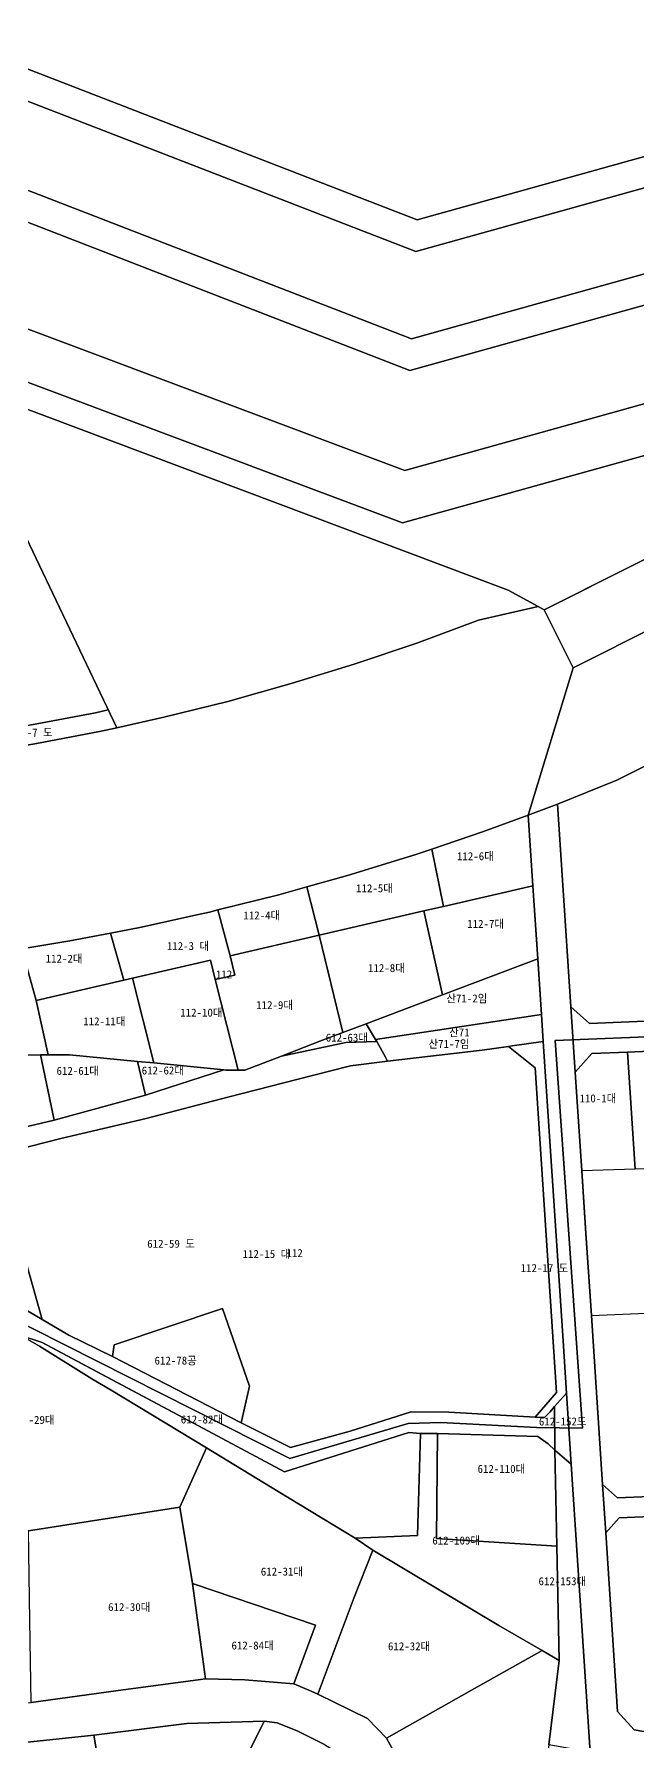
# Model space of a CAD drawing. Header units: metres. Extents: x 198218 to 208474, y 536547 to 547345.
# Drawn here: x 199394.1 to 199514.9, y 544128.4 to 544469.8 of the extents above; entities that cross this region are included whole.
import ezdxf
from ezdxf.enums import TextEntityAlignment as Align

# ---------------------------------------------------------------- set-up
doc = ezdxf.new("R2010")
doc.units = ezdxf.units.M
for name, color, linetype in [('CENTER_RADIUS', 1, 'Continuous'), ('PARCEL_BONBUN', 7, 'Continuous'), ('PARCEL_BUBUN', 8, 'Continuous'), ('PARCEL_LABEL', 3, 'Continuous'), ('ZONING', 5, 'Continuous')]:
    doc.layers.add(name, color=color, linetype=linetype)

msp = doc.modelspace()

# ---------------------------------------------------------------- linework, layer by layer
at = {"layer": 'CENTER_RADIUS'}
msp.add_circle((200224.7, 544673.01), 1000, dxfattribs=at)
at = {"layer": 'PARCEL_BONBUN'}
for points in [[(199052.48, 544327.49), (199159.21, 544324.76), (199253.78, 544321.93), (199302.36, 544320.47), (199315.55, 544320.45), (199317.36, 544320.5), (199328.74, 544320.78), (199341.91, 544321.48), (199355.05, 544322.54), (199368.17, 544323.96), (199381.24, 544325.74), (199394.26, 544327.88), (199407.22, 544330.36), (199410.68, 544331.13), (199420.09, 544333.21), (199432.89, 544336.4), (199445.6, 544339.94), (199458.21, 544343.83), (199470.7, 544348.06), (199483.07, 544352.63), (199494.99, 544355.34), (199496.17, 544354.7), (199502, 544343.08), (200291.34, 544739.08)], [(200291.34, 544739.08), (199502, 544343.08), (199496.17, 544354.7), (199494.99, 544355.34), (199488.99, 544358.61), (199363.05, 544405.92), (199283.03, 544435.86), (199269.69, 544438.56), (199256.15, 544439.98), (199242.55, 544440.08), (199228.99, 544438.88), (199215.61, 544436.39), (199102, 544388.62)], [(199259.08, 544508.2), (199470.51, 544426.35), (199564.63, 544452.55), (199706.19, 544522.92)], [(199363.05, 544405.92), (199488.99, 544358.61), (199494.99, 544355.34), (199483.07, 544352.63), (199470.7, 544348.06), (199458.21, 544343.83), (199445.6, 544339.94), (199432.89, 544336.4), (199420.09, 544333.21), (199410.69, 544331.13), (199407.22, 544330.36), (199394.26, 544327.88), (199381.24, 544325.74)], [(199530.38, 544330.46), (199510.71, 544320.62), (199498.88, 544315.87), (199493.03, 544313.67), (199484.05, 544310.35), (199473.74, 544306.86), (199470.53, 544305.77), (199456.87, 544301.56), (199448.7, 544299.28), (199443.1, 544297.72), (199430.9, 544294.68), (199429.25, 544294.27), (199427, 544293.78), (199415.3, 544291.19), (199409.42, 544290.06), (199401.27, 544288.49), (199391.71, 544286.93)], [(199391.71, 544286.93), (199401.27, 544288.49), (199409.42, 544290.06), (199415.3, 544291.19), (199427, 544293.78), (199429.25, 544294.27), (199430.9, 544294.68), (199443.1, 544297.72), (199448.7, 544299.28), (199456.87, 544301.56), (199470.53, 544305.77), (199473.74, 544306.86), (199484.05, 544310.35), (199493.03, 544313.67), (199493.96, 544299.5), (199494.92, 544284.89), (199475.84, 544277.69), (199460.58, 544271.95), (199455.91, 544270.18), (199451.33, 544268.46), (199443.61, 544265.48), (199436.28, 544262.64), (199434.98, 544262.65), (199432.5, 544262.68), (199432.11, 544262.72), (199418.07, 544264.09), (199414.8, 544264.41), (199401.24, 544265.73), (199396.98, 544265.71), (199395.41, 544265.71), (199395.41, 544265.71), (199379.15, 544265.62)], [(199515.39, 544124.6), (199505.42, 544126.32), (199501.61, 544183.88), (199500.67, 544198.05), (199499.98, 544208.53), (199499.05, 544222.52), (199498.32, 544233.53), (199497.27, 544249.47), (199496.01, 544268.41), (199495.66, 544273.76), (199494.93, 544284.88), (199493.96, 544299.5), (199493.03, 544313.67), (199498.88, 544315.87), (199501.56, 544275.32), (199505.28, 544271.97), (199521.13, 544272.64)], [(199379.15, 544265.62), (199395.41, 544265.71), (199396.98, 544265.71), (199401.24, 544265.73), (199414.8, 544264.41), (199418.07, 544264.09), (199432.11, 544262.72), (199432.5, 544262.68), (199436.28, 544262.64), (199443.61, 544265.48), (199451.33, 544268.46), (199455.9, 544270.18), (199460.58, 544271.95), (199462.47, 544268.77), (199462.69, 544268.4), (199464.42, 544265.28), (199464.87, 544264.48), (199457.44, 544263.52), (199449.86, 544261.62), (199432.92, 544257.28), (199416.56, 544253.01), (199399.5, 544248.99), (199390.38, 544246.63)], [(199390.38, 544246.63), (199399.5, 544248.99), (199416.56, 544253.01), (199432.92, 544257.28), (199449.86, 544261.62), (199457.44, 544263.52), (199464.87, 544264.48), (199483.81, 544266.63), (199489.08, 544267.4), (199489.79, 544267.5), (199496.01, 544268.41), (199497.27, 544249.48), (199498.32, 544233.53), (199499.05, 544222.52), (199499.98, 544208.53), (199500.67, 544198.05), (199498.26, 544195.43), (199497.41, 544194.35), (199496.29, 544193.2), (199494.37, 544193.3), (199477.13, 544194.24), (199469.61, 544194.32), (199457.39, 544190.48), (199445.45, 544187.2), (199435.57, 544192.16), (199437.23, 544199.44), (199431.84, 544215.02), (199410.15, 544207.74), (199409.83, 544205.43), (199409.83, 544205.43), (199401.12, 544209.65), (199395.73, 544212.82), (199392.01, 544215.01)], [(199392.01, 544215.01), (199395.73, 544212.82), (199401.12, 544209.65), (199409.83, 544205.43), (199410.15, 544207.74), (199431.84, 544215.02), (199437.23, 544199.44), (199435.57, 544192.16), (199445.45, 544187.2), (199457.39, 544190.48), (199469.61, 544194.32), (199477.13, 544194.24), (199494.37, 544193.3), (199496.29, 544193.2), (199497.41, 544194.35), (199498.26, 544195.43), (199500.67, 544198.05), (199501.61, 544183.88), (199505.42, 544126.32)]]:
    msp.add_lwpolyline(points, dxfattribs=at)
for points in [[(199270.57, 544540.43), (199269.7, 544562.79), (199268.99, 544573.43), (199274.09, 544583.06), (199284.56, 544593.13), (199291.39, 544599.7), (199294.48, 544611.67), (199519.2, 544671.52), (199517.45, 544676.63), (199530.32, 544681.16), (199625.75, 544714.74), (199630.3, 544712.67), (199634.64, 544701.81), (199703.96, 544528.49), (199706.19, 544522.92), (199564.63, 544452.55), (199470.51, 544426.35), (199259.08, 544508.2), (199263.72, 544512.83), (199263.96, 544513.07), (199270.57, 544540.43)], [(199505.28, 544271.97), (199501.56, 544275.32), (199498.88, 544315.87), (199510.71, 544320.62), (199530.38, 544330.46), (199544.69, 544337.63), (199558.98, 544344.8), (199574.61, 544352.65), (199583.86, 544336.76), (199584.54, 544332.82), (199586.76, 544319.9), (199588.17, 544311.73), (199590.01, 544301.05), (199590.63, 544297.43), (199593.72, 544279.46), (199590.57, 544275.57), (199581.88, 544275.2), (199575.18, 544274.92), (199565.29, 544274.5), (199551.1, 544273.91), (199534.93, 544273.22), (199521.13, 544272.64), (199505.28, 544271.97)], [(199489.79, 544267.5), (199489.09, 544267.4), (199483.81, 544266.63), (199464.87, 544264.48), (199464.42, 544265.28), (199462.69, 544268.4), (199462.47, 544268.77), (199460.58, 544271.95), (199475.84, 544277.69), (199494.92, 544284.89), (199495.66, 544273.76), (199496.01, 544268.41), (199489.79, 544267.5)], [(199507.89, 544179.79), (199505.65, 544213.57), (199504.56, 544230.02), (199503.73, 544242.5), (199502.43, 544262.27), (199505.77, 544265.99), (199512.85, 544266.28), (199523.34, 544266.72), (199546.25, 544267.69), (199549.2, 544264.98), (199549.63, 544254.77), (199550.18, 544241.82), (199550.61, 544231.6), (199550.72, 544228.89), (199551.29, 544215.51), (199552.71, 544181.72), (199550, 544178.77), (199530.44, 544177.94), (199510.87, 544177.12), (199507.89, 544179.79)], [(199514.23, 544130.74), (199510.89, 544134.45), (199508.53, 544170.15), (199511.2, 544173.13), (199531.68, 544173.99), (199548.42, 544174.7), (199564.6, 544175.38), (199604.25, 544177.06), (199607.99, 544173.74), (199609.4, 544155.53), (199606.46, 544151.49), (199578.29, 544144.77), (199566.15, 544131.48), (199558.51, 544123.12), (199551.19, 544124.38), (199534.26, 544127.29), (199514.23, 544130.74)]]:
    msp.add_lwpolyline(points, close=True, dxfattribs=at)
at = {"layer": 'PARCEL_BUBUN'}
for points in [[(200206.13, 544746.19), (200266.7, 544776.29), (200291.34, 544739.08), (199502, 544343.08), (199496.17, 544354.7), (199808.93, 544511.61), (199822.57, 544518.45), (200156.35, 544685.91), (200155, 544688.39), (200154.54, 544689.23), (200175.92, 544701.04), (200193.03, 544718.43), (200210.9, 544736.59), (200206.13, 544746.19)], [(199530.32, 544681.16), (199625.75, 544714.74), (199630.3, 544712.67), (199634.64, 544701.81), (199703.96, 544528.49), (199562.47, 544458.18), (199470.82, 544432.66), (199263.72, 544512.83), (199263.96, 544513.07), (199270.57, 544540.43), (199269.7, 544562.79), (199268.99, 544573.43), (199274.09, 544583.06), (199284.56, 544593.13), (199291.39, 544599.7), (199294.48, 544611.67), (199519.2, 544671.52), (199517.45, 544676.63), (199530.32, 544681.16)], [(199793.02, 544566.08), (199797.75, 544549.89), (199570.6, 544436.99), (199469.65, 544408.89), (199293.48, 544477.07), (199276.14, 544480.59), (199258.53, 544482.43), (199240.83, 544482.57), (199232.63, 544481.84), (199259.08, 544508.2), (199470.51, 544426.35), (199564.63, 544452.55), (199706.19, 544522.92), (199793.02, 544566.08)], [(199797.75, 544549.89), (199799.46, 544544.04), (199572.76, 544431.36), (199469.35, 544402.57), (199292.01, 544471.25), (199275.23, 544474.66), (199258.2, 544476.44), (199241.08, 544476.58), (199225.9, 544475.23), (199226.41, 544475.64), (199232.63, 544481.84), (199240.83, 544482.57), (199258.53, 544482.43), (199276.14, 544480.59), (199293.48, 544477.07), (199469.65, 544408.89), (199570.6, 544436.99), (199797.75, 544549.89)], [(199799.46, 544544.04), (199804.87, 544525.51), (199579.6, 544413.55), (199468.34, 544382.56), (199286.77, 544450.59), (199272, 544453.59), (199257.01, 544455.15), (199241.93, 544455.27), (199226.92, 544453.94), (199212.11, 544451.18), (199179.23, 544437.36), (199179.61, 544437.74), (199220.23, 544470.64), (199225.9, 544475.23), (199241.08, 544476.58), (199258.2, 544476.44), (199275.23, 544474.66), (199292.01, 544471.25), (199469.35, 544402.57), (199572.76, 544431.36), (199799.46, 544544.04)], [(199804.87, 544525.51), (199807.72, 544515.76), (199583.2, 544404.17), (199467.88, 544372.06), (199284.31, 544440.9), (199270.48, 544443.7), (199256.45, 544445.17), (199242.34, 544445.28), (199228.28, 544444.04), (199214.41, 544441.45), (199162.01, 544419.41), (199179.23, 544437.36), (199212.11, 544451.18), (199226.92, 544453.94), (199241.93, 544455.27), (199257.01, 544455.15), (199272, 544453.59), (199286.77, 544450.59), (199468.34, 544382.56), (199579.6, 544413.55), (199804.87, 544525.51)], [(199706.19, 544522.92), (199564.63, 544452.55), (199470.51, 544426.35), (199259.08, 544508.2), (199263.72, 544512.83), (199470.82, 544432.66), (199562.47, 544458.18), (199703.96, 544528.49), (199706.19, 544522.92)], [(199389.12, 544376.32), (199408.99, 544334.7), (199406.43, 544334.13), (199393.59, 544331.67), (199380.67, 544329.55), (199369.67, 544328.05), (199380.02, 544356.35), (199389.12, 544376.32)], [(199408.99, 544334.7), (199410.69, 544331.13), (199407.22, 544330.36), (199394.26, 544327.88), (199381.24, 544325.74), (199368.17, 544323.96), (199369.67, 544328.05), (199380.67, 544329.55), (199393.59, 544331.67), (199406.43, 544334.13), (199408.99, 544334.7)], [(199535.96, 544315.23), (199541.43, 544300.31), (199544.8, 544291.1), (199534.42, 544290.85), (199534.93, 544273.22), (199521.13, 544272.64), (199505.28, 544271.97), (199501.56, 544275.32), (199498.88, 544315.87), (199510.71, 544320.62), (199530.38, 544330.46), (199535.96, 544315.23)], [(199473.74, 544306.86), (199484.05, 544310.35), (199493.03, 544313.67), (199493.96, 544299.5), (199476.04, 544295.37), (199473.74, 544306.86)], [(199448.7, 544299.28), (199456.87, 544301.56), (199470.53, 544305.77), (199473.74, 544306.86), (199476.04, 544295.37), (199472.15, 544294.48), (199451.18, 544289.65), (199448.7, 544299.28)], [(199430.9, 544294.68), (199443.1, 544297.72), (199448.7, 544299.28), (199451.18, 544289.65), (199433.36, 544285.54), (199430.9, 544294.68)], [(199493.96, 544299.5), (199494.92, 544284.89), (199475.84, 544277.69), (199472.15, 544294.48), (199476.04, 544295.37), (199493.96, 544299.5)], [(199430.9, 544294.68), (199433.36, 544285.54), (199434.33, 544281.66), (199430.39, 544280.75), (199429.41, 544284.63), (199427.71, 544284.24), (199413.86, 544281.06), (199412.12, 544280.65), (199409.42, 544290.06), (199415.3, 544291.19), (199427, 544293.78), (199429.25, 544294.27), (199430.9, 544294.68)], [(199472.15, 544294.48), (199475.84, 544277.69), (199460.58, 544271.95), (199455.91, 544270.18), (199451.18, 544289.65), (199472.15, 544294.48)], [(199391.71, 544286.93), (199401.27, 544288.49), (199409.42, 544290.06), (199412.12, 544280.65), (199394.58, 544276.61), (199391.71, 544286.93)], [(199373.02, 544284.26), (199387.18, 544286.18), (199391.71, 544286.93), (199394.58, 544276.61), (199396.98, 544265.71), (199395.41, 544265.71), (199379.15, 544265.62), (199376.87, 544272.53), (199373.02, 544284.26)], [(199451.18, 544289.65), (199455.91, 544270.18), (199451.33, 544268.46), (199443.61, 544265.48), (199436.28, 544262.64), (199434.98, 544262.65), (199430.39, 544280.75), (199434.33, 544281.66), (199433.36, 544285.54), (199451.18, 544289.65)], [(199429.41, 544284.63), (199430.39, 544280.75), (199434.98, 544262.65), (199432.5, 544262.68), (199432.11, 544262.72), (199418.07, 544264.09), (199413.86, 544281.06), (199427.71, 544284.24), (199429.41, 544284.63)], [(199494.92, 544284.89), (199495.66, 544273.76), (199462.47, 544268.77), (199460.58, 544271.95), (199475.84, 544277.69), (199494.92, 544284.89)], [(199413.86, 544281.06), (199418.07, 544264.09), (199414.8, 544264.41), (199401.24, 544265.73), (199396.98, 544265.71), (199394.58, 544276.61), (199412.12, 544280.65), (199413.86, 544281.06)], [(199462.69, 544268.4), (199462.47, 544268.77), (199495.66, 544273.76), (199496.01, 544268.41), (199489.79, 544267.5), (199489.09, 544267.4), (199483.81, 544266.63), (199464.87, 544264.48), (199464.42, 544265.28), (199462.69, 544268.4)], [(199460.58, 544271.95), (199462.47, 544268.77), (199462.69, 544268.4), (199456.51, 544268.18), (199443.61, 544265.48), (199451.33, 544268.46), (199455.91, 544270.18), (199460.58, 544271.95)], [(199494.37, 544193.3), (199498.66, 544198.2), (199494.37, 544263.1), (199489.09, 544267.4), (199489.79, 544267.5), (199496.01, 544268.41), (199497.27, 544249.47), (199498.32, 544233.53), (199499.05, 544222.52), (199499.98, 544208.53), (199500.67, 544198.05), (199498.26, 544195.43), (199497.41, 544194.35), (199496.29, 544193.2), (199494.37, 544193.3)], [(199502.43, 544262.27), (199505.77, 544265.99), (199512.85, 544266.28), (199514.41, 544242.84), (199503.73, 544242.5), (199502.43, 544262.27)], [(199512.85, 544266.28), (199523.34, 544266.72), (199524.13, 544253.95), (199524.78, 544243.17), (199514.41, 544242.84), (199512.85, 544266.28)], [(199395.41, 544265.71), (199398.15, 544252.68), (199383.98, 544249.33), (199382.14, 544251.57), (199379.15, 544265.62), (199395.41, 544265.71)], [(199396.98, 544265.71), (199401.24, 544265.73), (199414.8, 544264.41), (199416.43, 544257.65), (199398.15, 544252.68), (199395.41, 544265.71), (199396.98, 544265.71)], [(199418.07, 544264.09), (199432.11, 544262.72), (199416.43, 544257.65), (199414.8, 544264.41), (199418.07, 544264.09)], [(199390.26, 544246.6), (199387.53, 544241.9), (199395.73, 544212.82), (199392.01, 544215.01), (199388.4, 544228.69), (199383.9, 544243.31), (199384.93, 544244.39), (199385.97, 544245.48), (199390.26, 544246.6)], [(199410.15, 544207.74), (199431.84, 544215.02), (199437.23, 544199.44), (199435.57, 544192.16), (199409.83, 544205.43), (199410.15, 544207.74)], [(199527.56, 544214.5), (199528.47, 544214.54), (199551.29, 544215.51), (199552.71, 544181.72), (199550, 544178.77), (199530.44, 544177.94), (199510.87, 544177.12), (199507.89, 544179.79), (199505.65, 544213.57), (199527.56, 544214.5)], [(199388.77, 544210.39), (199391.49, 544209.6), (199395.25, 544207.48), (199405.7, 544200.94), (199409.55, 544198.65), (199428.62, 544187.16), (199423.27, 544175.27), (199393.01, 544170.55), (199370.57, 544176.77), (199372.72, 544180.67), (199373.6, 544182.28), (199380.58, 544195.33), (199388.77, 544210.39)], [(199395.73, 544208.19), (199410.51, 544200.33), (199426, 544192.09), (199444.25, 544182.31), (199469.15, 544190.18), (199471.46, 544190.01), (199470.88, 544169.59), (199458.36, 544169.05), (199442.97, 544178.41), (199428.62, 544187.16), (199409.55, 544198.65), (199405.7, 544200.94), (199395.25, 544207.48), (199391.49, 544209.6), (199395.73, 544208.19)], [(199500.67, 544198.05), (199501.61, 544183.88), (199498.35, 544186.64), (199498.26, 544195.43), (199500.67, 544198.05)], [(199471.46, 544190.01), (199474.86, 544189.99), (199474.66, 544169.01), (199498.76, 544167.51), (199499.19, 544144.59), (199495.79, 544146.61), (199487.16, 544151.63), (199461.89, 544166.68), (199458.36, 544169.05), (199470.88, 544169.59), (199471.46, 544190.01)], [(199474.86, 544189.99), (199494.96, 544189.42), (199497.03, 544187.94), (199498.35, 544186.64), (199498.76, 544167.51), (199474.66, 544169.01), (199474.86, 544189.99)], [(199428.62, 544187.16), (199442.97, 544178.41), (199458.36, 544169.05), (199461.89, 544166.68), (199458.13, 544157.08), (199450.91, 544137.88), (199449.57, 544138.46), (199446.09, 544139.98), (199450.46, 544151.66), (199425.8, 544160.04), (199423.27, 544175.27), (199428.62, 544187.16)], [(199498.35, 544186.64), (199501.61, 544183.88), (199505.42, 544126.32), (199497.12, 544127.74), (199499.19, 544144.59), (199498.76, 544167.51), (199498.35, 544186.64)], [(199423.27, 544175.27), (199425.8, 544160.04), (199427.44, 544148.27), (199428.42, 544140.96), (199410.46, 544138.52), (199393.55, 544136.22), (199393.28, 544152.59), (199393.01, 544170.55), (199423.27, 544175.27)], [(199461.89, 544166.68), (199487.16, 544151.63), (199495.79, 544146.61), (199481.22, 544138.41), (199464.68, 544129.1), (199460.87, 544133.03), (199450.91, 544137.88), (199458.13, 544157.08), (199461.89, 544166.68)], [(199450.46, 544151.66), (199446.09, 544139.98), (199436.28, 544140.74), (199428.42, 544140.96), (199427.44, 544148.27), (199425.8, 544160.04), (199450.46, 544151.66)], [(199499.19, 544144.59), (199497.12, 544127.74), (199497, 544126.78), (199495.6, 544109.69), (199495.29, 544107.24), (199495.1, 544105.72), (199469.37, 544108.47), (199469.52, 544115.13), (199468.49, 544120.97), (199467.62, 544123.59), (199464.68, 544129.1), (199481.22, 544138.41), (199495.79, 544146.61), (199499.19, 544144.59)], [(199375.73, 544126.48), (199406.11, 544129.68), (199410.54, 544103.14), (199403.16, 544095.15), (199395.58, 544086.59), (199378, 544097.57), (199375.73, 544126.48)], [(199440.17, 544132.49), (199427, 544106.09), (199422.58, 544108.11), (199410.54, 544103.14), (199406.11, 544129.68), (199424.7, 544132.02), (199440.17, 544132.49)], [(199440.17, 544132.49), (199442.76, 544132.16), (199446.91, 544130.47), (199452.22, 544127.85), (199455.11, 544126.05), (199460.43, 544119.91), (199461.62, 544115.85), (199460.92, 544108.78), (199454.78, 544094.83), (199453.86, 544093.2), (199427, 544106.09), (199440.17, 544132.49)]]:
    msp.add_lwpolyline(points, close=True, dxfattribs=at)
for points in [[(199530.38, 544330.46), (199510.71, 544320.62), (199498.88, 544315.87), (199493.03, 544313.67), (199502, 544343.08), (200291.34, 544739.08)], [(199808.93, 544511.61), (199496.17, 544354.7), (199494.99, 544355.34), (199488.99, 544358.61), (199363.05, 544405.92), (199283.03, 544435.86), (199269.69, 544438.56), (199256.15, 544439.98), (199242.55, 544440.08), (199228.99, 544438.88), (199215.61, 544436.39), (199102, 544388.62)], [(199126.84, 544404), (199157.03, 544414.23), (199162.01, 544419.41), (199214.41, 544441.45), (199228.28, 544444.04), (199242.34, 544445.28), (199256.45, 544445.17), (199270.48, 544443.7), (199284.31, 544440.9), (199467.88, 544372.06), (199583.2, 544404.17)], [(199363.05, 544405.92), (199488.99, 544358.61), (199494.99, 544355.34), (199483.07, 544352.63), (199470.7, 544348.06), (199458.21, 544343.83), (199445.6, 544339.94), (199432.89, 544336.4), (199420.09, 544333.21), (199410.69, 544331.13), (199389.12, 544376.32)], [(199381.24, 544325.74), (199394.26, 544327.88), (199407.22, 544330.36), (199410.69, 544331.13), (199420.09, 544333.21), (199432.89, 544336.4), (199445.6, 544339.94), (199458.21, 544343.83), (199470.7, 544348.06), (199483.07, 544352.63), (199494.99, 544355.34), (199496.17, 544354.7), (199496.17, 544354.7), (199502, 544343.08), (199493.03, 544313.67), (199484.05, 544310.35), (199473.74, 544306.86), (199470.53, 544305.77), (199456.87, 544301.56), (199448.7, 544299.28), (199443.1, 544297.72), (199430.9, 544294.68), (199429.25, 544294.27), (199427, 544293.78), (199415.3, 544291.19), (199409.42, 544290.06), (199401.27, 544288.49), (199391.71, 544286.93)], [(199505.42, 544126.32), (199501.61, 544183.88), (199500.67, 544198.05), (199499.98, 544208.53), (199499.05, 544222.52), (199498.32, 544233.53), (199497.27, 544249.47), (199496.01, 544268.41), (199495.66, 544273.76), (199495.66, 544273.76), (199494.92, 544284.89), (199493.96, 544299.5), (199493.03, 544313.67), (199498.88, 544315.87), (199501.56, 544275.32), (199502.43, 544262.27), (199503.73, 544242.5), (199504.56, 544230.03), (199505.65, 544213.57), (199507.89, 544179.79), (199508.53, 544170.15), (199510.89, 544134.45), (199514.23, 544130.74), (199534.26, 544127.29)], [(199523.34, 544266.72), (199512.85, 544266.28), (199505.77, 544265.99), (199502.43, 544262.27), (199501.56, 544275.32), (199505.28, 544271.97), (199521.13, 544272.64)], [(199383.98, 544249.33), (199398.15, 544252.68), (199416.43, 544257.65), (199432.11, 544262.72), (199432.5, 544262.68), (199436.28, 544262.64), (199443.61, 544265.48), (199456.51, 544268.18), (199462.69, 544268.4), (199464.42, 544265.28), (199464.87, 544264.48), (199457.44, 544263.52), (199449.86, 544261.62), (199432.92, 544257.28), (199416.56, 544253.01), (199399.5, 544248.99), (199390.38, 544246.63)], [(199390.38, 544246.63), (199399.5, 544248.99), (199416.56, 544253.01), (199432.92, 544257.28), (199449.86, 544261.62), (199457.44, 544263.52), (199464.87, 544264.48), (199483.81, 544266.63), (199489.09, 544267.4), (199494.37, 544263.1), (199498.66, 544198.2), (199494.37, 544193.3), (199477.13, 544194.24), (199469.61, 544194.32), (199457.39, 544190.48), (199445.45, 544187.2), (199435.57, 544192.16), (199435.57, 544192.16), (199437.23, 544199.44), (199431.84, 544215.02), (199410.15, 544207.74), (199409.83, 544205.43), (199401.12, 544209.65), (199395.73, 544212.82), (199387.53, 544241.9)], [(199392.01, 544215.01), (199395.73, 544212.82), (199401.12, 544209.65), (199409.83, 544205.43), (199435.57, 544192.16), (199435.57, 544192.16), (199445.45, 544187.2), (199457.39, 544190.48), (199469.61, 544194.32), (199477.13, 544194.24), (199494.37, 544193.3), (199496.29, 544193.2), (199497.41, 544194.35), (199498.26, 544195.43), (199498.35, 544186.64), (199497.03, 544187.94), (199494.96, 544189.42), (199474.86, 544189.99), (199471.46, 544190.01), (199469.15, 544190.18), (199444.25, 544182.31), (199426, 544192.09), (199395.73, 544208.19), (199391.49, 544209.6)], [(199531.68, 544173.99), (199511.2, 544173.13), (199508.53, 544170.15), (199507.89, 544179.79), (199510.87, 544177.12), (199530.44, 544177.94)], [(199369.38, 544125.81), (199368.1, 544133.81), (199393.55, 544136.22), (199410.46, 544138.52), (199428.42, 544140.96), (199428.42, 544140.96), (199436.28, 544140.74), (199446.09, 544139.98), (199449.57, 544138.46), (199450.91, 544137.88), (199460.87, 544133.03), (199464.68, 544129.1), (199467.62, 544123.59)], [(199452.22, 544127.85), (199446.91, 544130.47), (199442.76, 544132.16), (199440.17, 544132.49), (199424.7, 544132.02), (199406.11, 544129.68), (199375.73, 544126.48)]]:
    msp.add_lwpolyline(points, dxfattribs=at)
at = {"layer": 'ZONING'}
for points in [[(199731.47, 544472.75), (199496.17, 544354.7), (199494.99, 544355.34), (199483.07, 544352.63), (199470.7, 544348.06), (199458.21, 544343.83), (199445.6, 544339.94), (199432.89, 544336.4), (199420.09, 544333.21), (199410.69, 544331.13), (199389.12, 544376.32), (199372.1, 544382.17), (199314.86, 544401.85), (199315.66, 544375.8), (199254.15, 544376.2), (199253.78, 544321.93), (199159.21, 544324.76), (199052.48, 544327.49)], [(199052.48, 544327.49), (199159.21, 544324.76), (199253.78, 544321.93), (199302.36, 544320.47), (199317.36, 544320.5), (199328.74, 544320.78), (199341.91, 544321.48), (199355.05, 544322.54), (199368.17, 544323.96), (199381.24, 544325.74), (199394.26, 544327.88), (199407.22, 544330.36), (199410.69, 544331.13), (199420.09, 544333.21), (199432.89, 544336.4), (199445.6, 544339.94), (199458.21, 544343.83), (199470.7, 544348.06), (199483.07, 544352.63), (199494.99, 544355.34), (199496.17, 544354.7), (199731.47, 544472.75)], [(199342.23, 544127.58), (199363.06, 544128.67), (199360.99, 544161.65), (199387.11, 544213.13), (199387.51, 544214.18), (199445.29, 544184.98), (199468.98, 544191.99), (199475.55, 544192.18), (199494.68, 544191.19), (199503.86, 544191.08), (199498.39, 544268.56), (199591.51, 544272.3)], [(199591.51, 544272.3), (199498.39, 544268.56), (199503.86, 544191.08), (199494.68, 544191.19), (199475.55, 544192.18), (199468.98, 544191.99), (199445.29, 544184.98), (199387.51, 544214.18)]]:
    msp.add_lwpolyline(points, dxfattribs=at)
msp.add_lwpolyline([(199253.78, 544321.93), (199254.15, 544376.2), (199315.66, 544375.8), (199314.86, 544401.85), (199372.1, 544382.17), (199389.12, 544376.32), (199410.69, 544331.13), (199407.22, 544330.36), (199394.26, 544327.88), (199381.24, 544325.74), (199368.17, 544323.96), (199355.05, 544322.54), (199341.91, 544321.48), (199328.74, 544320.78), (199317.36, 544320.5), (199302.36, 544320.47), (199253.78, 544321.93)], close=True, dxfattribs=at)

# ---------------------------------------------------------------- texts
at = {"layer": 'PARCEL_LABEL'}
for s, p in [('114-7 도', (199393.63, 544330.17)), ('112-6대', (199482.43, 544305.44)), ('112-5대', (199462.24, 544299.03)), ('112-4대', (199439.69, 544293.6)), ('112-7대', (199484.48, 544291.91)), ('112-3 대', (199424.92, 544287.48)), ('112-2대', (199400.13, 544284.95)), ('112-8대', (199464.63, 544283.07)), ('112', (199432.14, 544281.81)), ('112-9대', (199442.25, 544275.67)), ('산71-2임', (199480.73, 544276.99)), ('112-11대', (199408.19, 544272.42)), ('112-10대', (199427.6, 544274.16)), ('612-63대', (199456.71, 544269.17)), ('산71', (199479.23, 544270.21)), ('산71-7임', (199477.15, 544267.9)), ('612-61대', (199402.85, 544262.52)), ('612-62대', (199419.89, 544262.59)), ('110-1대', (199506.94, 544257.02)), ('612-59 도', (199421.54, 544227.95)), ('112-15 대', (199440.62, 544225.9)), ('112', (199446.27, 544226.09)), ('112-17 도', (199496.26, 544223.09)), ('612-78공', (199422.46, 544204.59)), ('612-29대', (199393.99, 544192.73)), ('612-82대', (199427.71, 544192.81)), ('612-152도', (199499.91, 544192.41)), ('612-110대', (199487.64, 544182.93)), ('612-109대', (199478.59, 544168.61)), ('612-31대', (199443.72, 544162.4)), ('612-153대', (199499.83, 544160.47)), ('612-30대', (199413.17, 544155.3)), ('612-84대', (199437.85, 544147.62)), ('612-32대', (199469.17, 544147.46))]:
    msp.add_text(s, height=1.6, dxfattribs=at).set_placement(p, align=Align.MIDDLE_CENTER)

doc.saveas('drawing.dxf')
